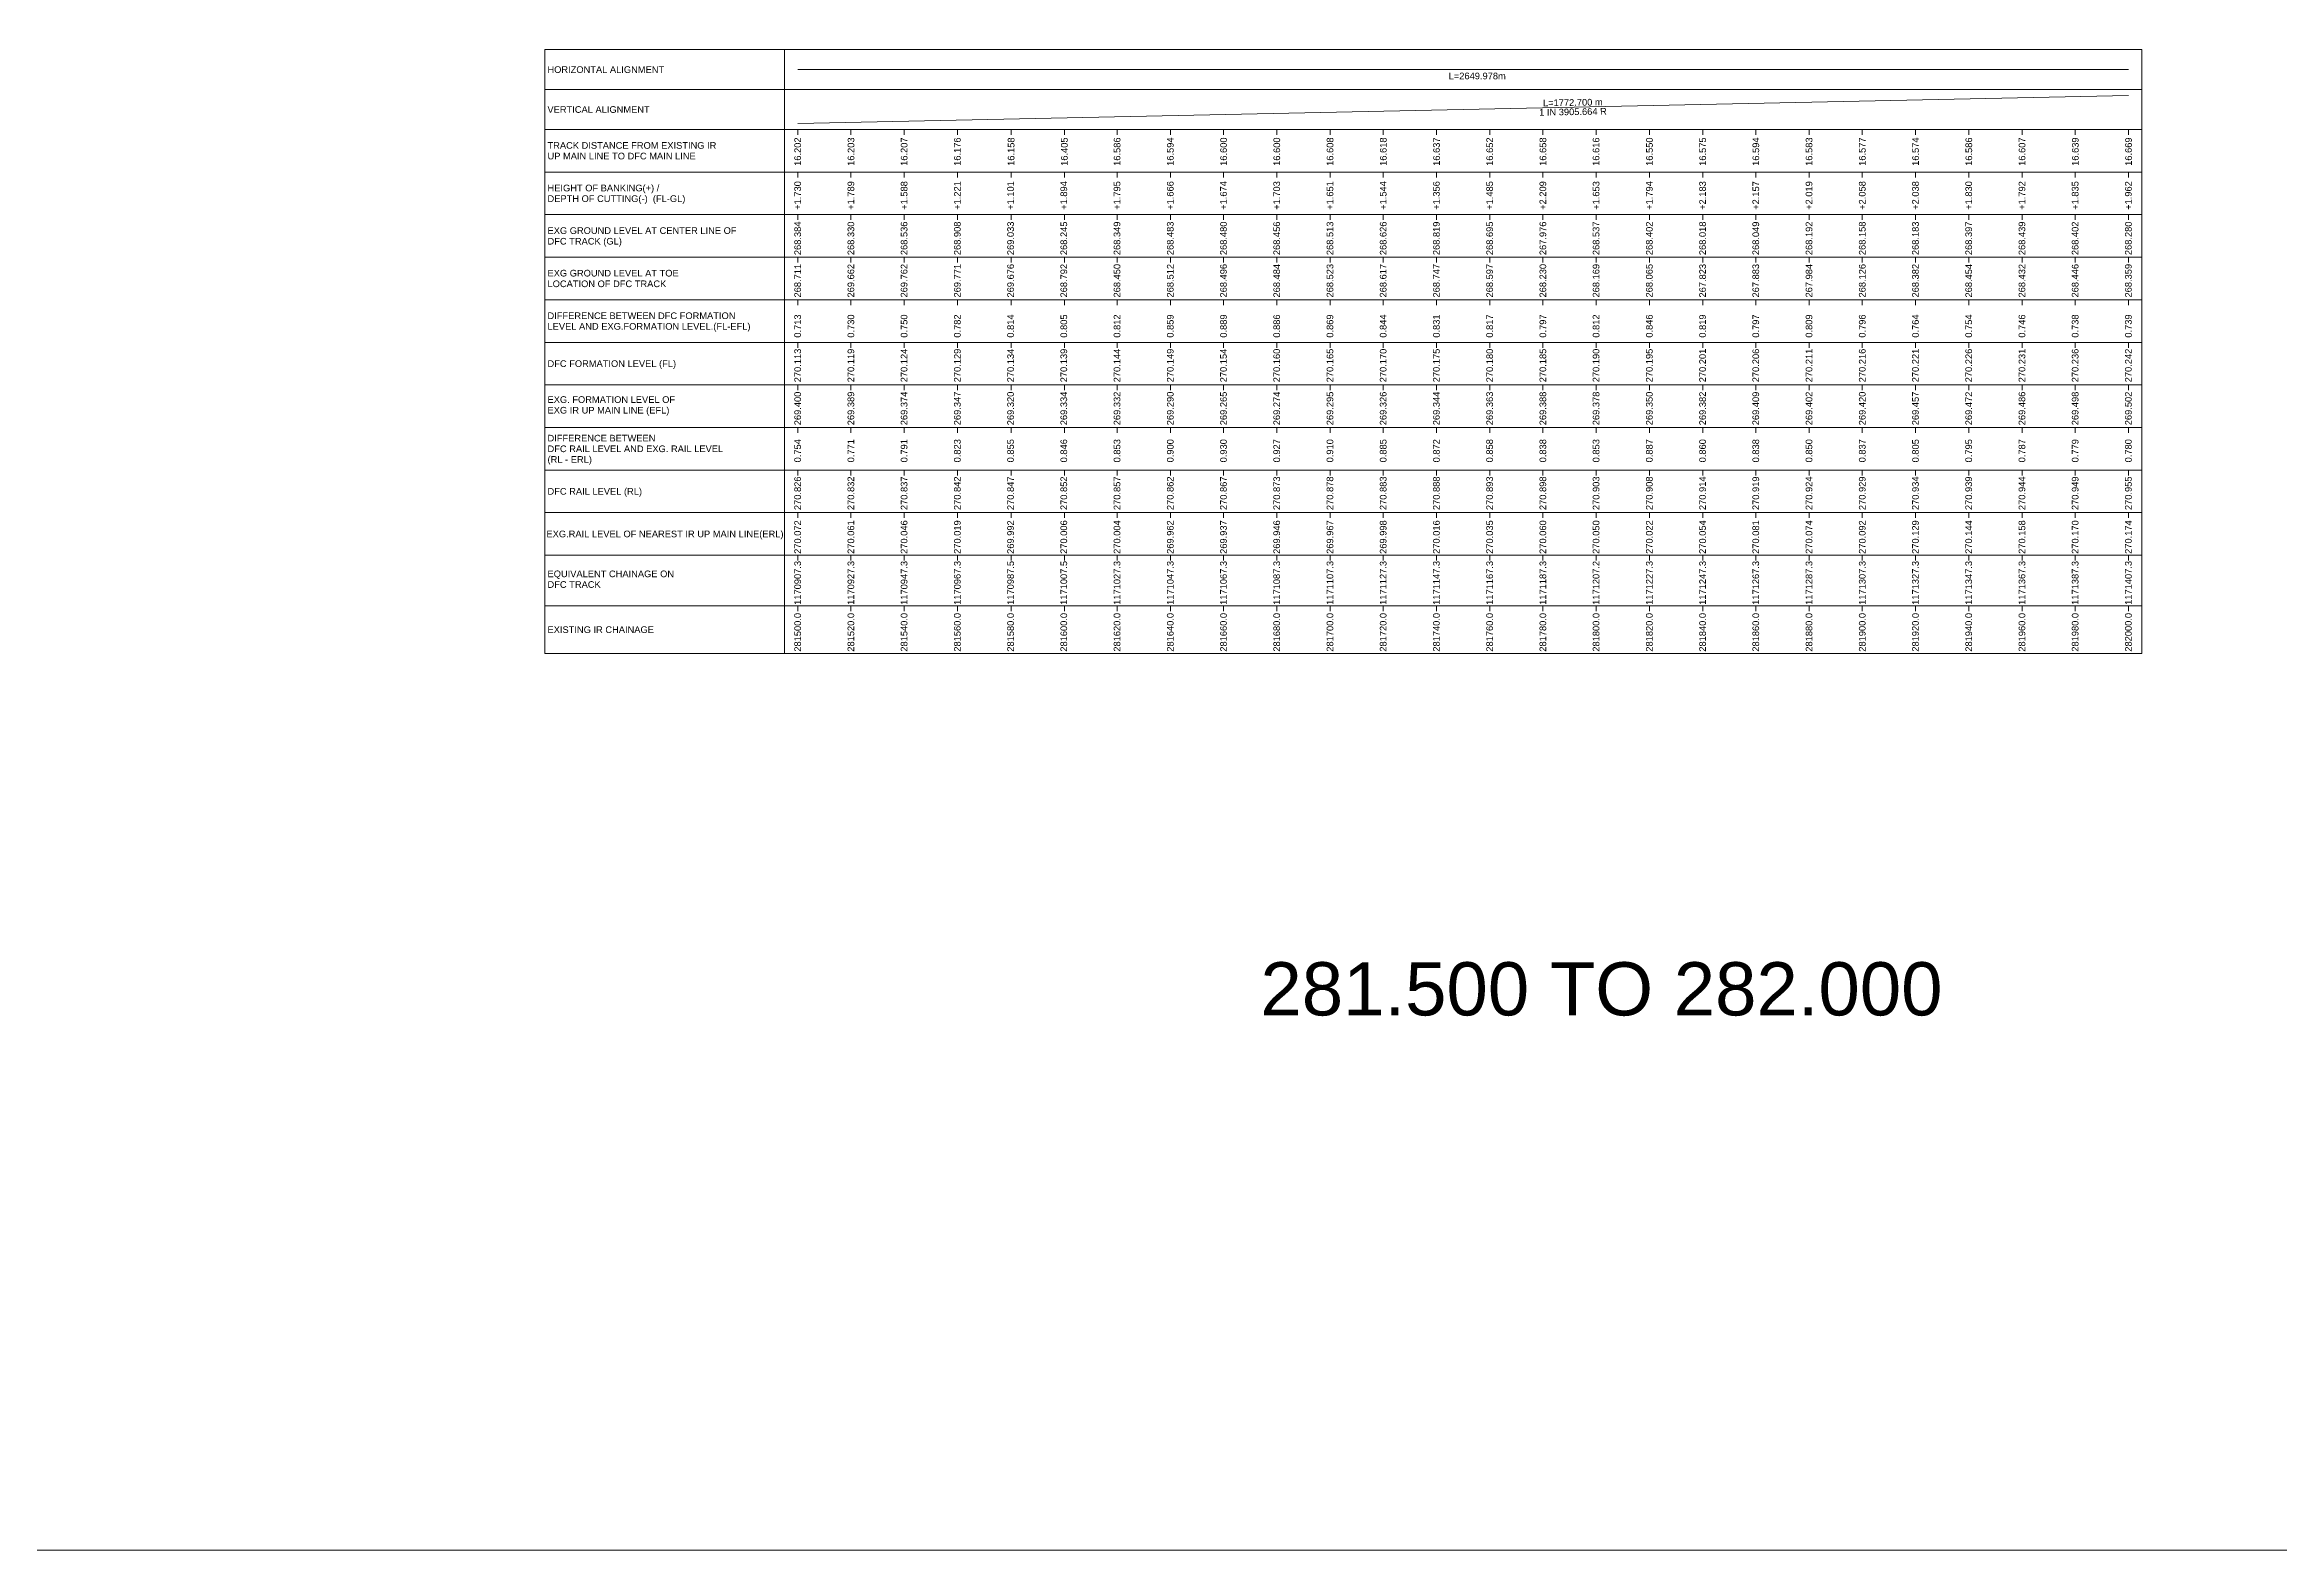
# Model space of a CAD drawing. Header units: feet. Extents: x -298 to 9968, y -12569 to -11656.
# Drawn here: x 6717 to 7557, y -12569 to -12003 of the extents above; entities that cross this region are included whole.
import ezdxf
from ezdxf.enums import TextEntityAlignment as Align

# ---------------------------------------------------------------- set-up
doc = ezdxf.new("R2010")
doc.units = ezdxf.units.FT
doc.header["$MEASUREMENT"] = 0
doc.layers.get('0').update_dxf_attribs({"lineweight": 0})
for name, color, linetype, lineweight in [('LS CUT FILL', 10, 'Continuous', 0), ('LS DIFF. EXG.RL & PRO. RL', 10, 'Continuous', 0), ('LS DIFF. PFL & EFL', 10, 'Continuous', 0), ('LS EXG GL', 7, 'Continuous', 0), ('LS EXG GL AT PRO TOE', 7, 'Continuous', 0), ('LS EXG IR CH', 7, 'Continuous', 0), ('LS EXG RL', 7, 'Continuous', 0), ('LS EXG. FL', 7, 'Continuous', 0), ('LS EXG. GL', 7, 'Continuous', 0), ('LS EXG. GL AT PRO. TOE', 7, 'Continuous', 0), ('LS EXG. IR CH', 7, 'Continuous', 0), ('LS EXG. RL', 7, 'Continuous', 0), ('LS FRAME', 7, 'Continuous', 0), ('LS PFL-EFL', 10, 'Continuous', 0), ('LS PRL-ERL', 10, 'Continuous', 0), ('LS PRO DFCC CHAINAGE', 10, 'Continuous', 0), ('LS PRO FL', 10, 'Continuous', 0), ('LS PRO RAIL LEVEL', 10, 'Continuous', 0), ('LS PRO. CUT & FILL', 10, 'Continuous', 0), ('LS PRO. DFCC CH', 10, 'Continuous', 0), ('LS PRO. FL', 10, 'Continuous', 0), ('LS PRO. RL', 10, 'Continuous', 0), ('LS TICKS', 7, 'Continuous', 0), ('LS TRACK CENTER', 10, 'Continuous', 0), ("LS TRACK CENTER's", 10, 'Continuous', 0)]:
    doc.layers.add(name, color=color, linetype=linetype, lineweight=lineweight)
for name, color, linetype in [('LS HORIZONTAL ALIGNMENT', 10, 'Continuous'), ('LS VERTICAL ALIGNMENT', 10, 'Continuous'), ('ref text', 3, 'Continuous')]:
    doc.layers.add(name, color=color, linetype=linetype)
doc.styles.get("Standard").update_dxf_attribs({"font": 'arial.ttf'})
doc.styles.add('Style-Arial', font='arial.ttf')

msp = doc.modelspace()

# ---------------------------------------------------------------- linework, layer by layer
msp.add_lwpolyline([(6905, -12005), (6995, -12005)])
at = {"layer": 'LS FRAME'}
for points in [[(6995, -12231.98), (6905, -12231.98), (6905, -12005)], [(6995, -12020), (6905, -12020)], [(6995, -12035), (6905, -12035)], [(6995, -12051), (6905, -12051)], [(6905, -12051), (6995, -12051)], [(6995, -12067), (6905, -12067)], [(6905, -12067), (6995, -12067)], [(6995, -12083), (6905, -12083)], [(6905, -12083), (6995, -12083)], [(6995, -12099), (6905, -12099)], [(6995, -12115), (6905, -12115)], [(6905, -12115), (6995, -12115)], [(6995, -12131), (6905, -12131)], [(6905, -12131), (6995, -12131)], [(6995, -12147), (6905, -12147)], [(6905, -12147), (6995, -12147)], [(6995, -12163), (6905, -12163)], [(6905, -12163), (6995, -12163)], [(6995, -12179), (6905, -12179)], [(6995, -12195), (6905, -12195)], [(6995, -12213.97), (6905, -12213.97)]]:
    msp.add_lwpolyline(points, dxfattribs=at)
at = {"layer": 'LS FRAME', "color": 7, "linetype": 'Continuous', "lineweight": 0, "flags": 128}
for points in [[(6995, -12020), (7505.03, -12020), (7505.03, -12005), (6995, -12005), (6995, -12020)], [(6995, -12035), (7505.03, -12035), (7505.03, -12020), (6995, -12020), (6995, -12035)], [(6995, -12051), (7505.03, -12051), (7505.03, -12035), (6995, -12035), (6995, -12051)], [(6995, -12067), (7505.03, -12067), (7505.03, -12051), (6995, -12051), (6995, -12067)], [(6995, -12083), (7505.03, -12083), (7505.03, -12067), (6995, -12067), (6995, -12083)], [(6995, -12099), (7505.03, -12099), (7505.03, -12083), (6995, -12083), (6995, -12099)], [(6995, -12115), (7505.03, -12115), (7505.03, -12099), (6995, -12099), (6995, -12115)], [(6995, -12131), (7505.03, -12131), (7505.03, -12115), (6995, -12115), (6995, -12131)], [(6995, -12147), (7505.03, -12147), (7505.03, -12131), (6995, -12131), (6995, -12147)], [(6995, -12163), (7505.03, -12163), (7505.03, -12147), (6995, -12147), (6995, -12163)], [(6995, -12179), (7505.03, -12179), (7505.03, -12163), (6995, -12163), (6995, -12179)], [(6995, -12195), (7505.03, -12195), (7505.03, -12179), (6995, -12179), (6995, -12195)], [(6995, -12213.98), (7505.03, -12213.98), (7505.03, -12195), (6995, -12195), (6995, -12213)], [(6995, -12231.98), (7505.03, -12231.98), (7505.03, -12213.98), (6995, -12213.98), (6995, -12231.98)]]:
    msp.add_lwpolyline(points, close=True, dxfattribs=at)
at = {"layer": 'LS FRAME', "color": 7, "linetype": 'Continuous', "lineweight": 0}
msp.add_3dface([(6995, -12099), (6915, -12099), (6915, -12099)], dxfattribs=at)
at = {"layer": 'LS HORIZONTAL ALIGNMENT', "color": 1, "lineweight": 0, "flags": 128}
msp.add_lwpolyline([(7000, -12012.5), (7500.03, -12012.5)], dxfattribs=at)
at = {"layer": 'LS TICKS', "color": 7, "linetype": 'Continuous', "lineweight": 0, "flags": 128}
for points in [[(7000, -12037), (7000, -12035)], [(7020.02, -12037), (7020.02, -12035)], [(7039.99, -12037), (7039.99, -12035)], [(7059.99, -12037), (7059.99, -12035)], [(7080.19, -12037), (7080.19, -12035)], [(7100.19, -12037), (7100.19, -12035)], [(7120.01, -12037), (7120.01, -12035)], [(7140.01, -12037), (7140.01, -12035)], [(7160.01, -12037), (7160.01, -12035)], [(7180.01, -12037), (7180.01, -12035)], [(7200.02, -12037), (7200.02, -12035)], [(7220.02, -12037), (7220.02, -12035)], [(7240.02, -12037), (7240.02, -12035)], [(7260.01, -12037), (7260.01, -12035)], [(7280.01, -12037), (7280.01, -12035)], [(7299.96, -12037), (7299.96, -12035)], [(7320.03, -12037), (7320.03, -12035)], [(7340.03, -12037), (7340.03, -12035)], [(7360, -12037), (7360, -12035)], [(7380, -12037), (7380, -12035)], [(7400.01, -12037), (7400.01, -12035)], [(7420.01, -12037), (7420.01, -12035)], [(7440.02, -12037), (7440.02, -12035)], [(7460.03, -12037), (7460.03, -12035)], [(7480.03, -12037), (7480.03, -12035)], [(7500.03, -12037), (7500.03, -12035)], [(7000, -12053), (7000, -12051)], [(7020.02, -12053), (7020.02, -12051)], [(7039.99, -12053), (7039.99, -12051)], [(7059.99, -12053), (7059.99, -12051)], [(7080.19, -12053), (7080.19, -12051)], [(7100.19, -12053), (7100.19, -12051)], [(7120.01, -12053), (7120.01, -12051)], [(7140.01, -12053), (7140.01, -12051)], [(7160.01, -12053), (7160.01, -12051)], [(7180.01, -12053), (7180.01, -12051)], [(7200.02, -12053), (7200.02, -12051)], [(7220.02, -12053), (7220.02, -12051)], [(7240.02, -12053), (7240.02, -12051)], [(7260.01, -12053), (7260.01, -12051)], [(7280.01, -12053), (7280.01, -12051)], [(7299.96, -12053), (7299.96, -12051)], [(7320.03, -12053), (7320.03, -12051)], [(7340.03, -12053), (7340.03, -12051)], [(7360, -12053), (7360, -12051)], [(7380, -12053), (7380, -12051)], [(7400.01, -12053), (7400.01, -12051)], [(7420.01, -12053), (7420.01, -12051)], [(7440.02, -12053), (7440.02, -12051)], [(7460.03, -12053), (7460.03, -12051)], [(7480.03, -12053), (7480.03, -12051)], [(7500.03, -12053), (7500.03, -12051)], [(7000, -12069), (7000, -12067)], [(7020.02, -12069), (7020.02, -12067)], [(7039.99, -12069), (7039.99, -12067)], [(7059.99, -12069), (7059.99, -12067)], [(7080.19, -12069), (7080.19, -12067)], [(7100.19, -12069), (7100.19, -12067)], [(7120.01, -12069), (7120.01, -12067)], [(7140.01, -12069), (7140.01, -12067)], [(7160.01, -12069), (7160.01, -12067)], [(7180.01, -12069), (7180.01, -12067)], [(7200.02, -12069), (7200.02, -12067)], [(7220.02, -12069), (7220.02, -12067)], [(7240.02, -12069), (7240.02, -12067)], [(7260.01, -12069), (7260.01, -12067)], [(7280.01, -12069), (7280.01, -12067)], [(7299.96, -12069), (7299.96, -12067)], [(7320.03, -12069), (7320.03, -12067)], [(7340.03, -12069), (7340.03, -12067)], [(7360, -12069), (7360, -12067)], [(7380, -12069), (7380, -12067)], [(7400.01, -12069), (7400.01, -12067)], [(7420.01, -12069), (7420.01, -12067)], [(7440.02, -12069), (7440.02, -12067)], [(7460.03, -12069), (7460.03, -12067)], [(7480.03, -12069), (7480.03, -12067)], [(7500.03, -12069), (7500.03, -12067)], [(7000, -12085), (7000, -12083)], [(7020.02, -12085), (7020.02, -12083)], [(7039.99, -12085), (7039.99, -12083)], [(7059.99, -12085), (7059.99, -12083)], [(7080.19, -12085), (7080.19, -12083)], [(7100.19, -12085), (7100.19, -12083)], [(7120.01, -12085), (7120.01, -12083)], [(7140.01, -12085), (7140.01, -12083)], [(7160.01, -12085), (7160.01, -12083)], [(7180.01, -12085), (7180.01, -12083)], [(7200.02, -12085), (7200.02, -12083)], [(7220.02, -12085), (7220.02, -12083)], [(7240.02, -12085), (7240.02, -12083)], [(7260.01, -12085), (7260.01, -12083)], [(7280.01, -12085), (7280.01, -12083)], [(7299.96, -12085), (7299.96, -12083)], [(7320.03, -12085), (7320.03, -12083)], [(7340.03, -12085), (7340.03, -12083)], [(7360, -12085), (7360, -12083)], [(7380, -12085), (7380, -12083)], [(7400.01, -12085), (7400.01, -12083)], [(7420.01, -12085), (7420.01, -12083)], [(7440.02, -12085), (7440.02, -12083)], [(7460.03, -12085), (7460.03, -12083)], [(7480.03, -12085), (7480.03, -12083)], [(7500.03, -12085), (7500.03, -12083)], [(7000, -12101), (7000, -12099)], [(7020.02, -12101), (7020.02, -12099)], [(7039.99, -12101), (7039.99, -12099)], [(7059.99, -12101), (7059.99, -12099)], [(7080.19, -12101), (7080.19, -12099)], [(7100.19, -12101), (7100.19, -12099)], [(7120.01, -12101), (7120.01, -12099)], [(7140.01, -12101), (7140.01, -12099)], [(7160.01, -12101), (7160.01, -12099)], [(7180.01, -12101), (7180.01, -12099)], [(7200.02, -12101), (7200.02, -12099)], [(7220.02, -12101), (7220.02, -12099)], [(7240.02, -12101), (7240.02, -12099)], [(7260.01, -12101), (7260.01, -12099)], [(7280.01, -12101), (7280.01, -12099)], [(7299.96, -12101), (7299.96, -12099)], [(7320.03, -12101), (7320.03, -12099)], [(7340.03, -12101), (7340.03, -12099)], [(7360, -12101), (7360, -12099)], [(7380, -12101), (7380, -12099)], [(7400.01, -12101), (7400.01, -12099)], [(7420.01, -12101), (7420.01, -12099)], [(7440.02, -12101), (7440.02, -12099)], [(7460.03, -12101), (7460.03, -12099)], [(7480.03, -12101), (7480.03, -12099)], [(7500.03, -12101), (7500.03, -12099)], [(7000, -12117), (7000, -12115)], [(7020.02, -12117), (7020.02, -12115)], [(7039.99, -12117), (7039.99, -12115)], [(7059.99, -12117), (7059.99, -12115)], [(7080.19, -12117), (7080.19, -12115)], [(7100.19, -12117), (7100.19, -12115)], [(7120.01, -12117), (7120.01, -12115)], [(7140.01, -12117), (7140.01, -12115)], [(7160.01, -12117), (7160.01, -12115)], [(7180.01, -12117), (7180.01, -12115)], [(7200.02, -12117), (7200.02, -12115)], [(7220.02, -12117), (7220.02, -12115)], [(7240.02, -12117), (7240.02, -12115)], [(7260.01, -12117), (7260.01, -12115)], [(7280.01, -12117), (7280.01, -12115)], [(7299.96, -12117), (7299.96, -12115)], [(7320.03, -12117), (7320.03, -12115)], [(7340.03, -12117), (7340.03, -12115)], [(7360, -12117), (7360, -12115)], [(7380, -12117), (7380, -12115)], [(7400.01, -12117), (7400.01, -12115)], [(7420.01, -12117), (7420.01, -12115)], [(7440.02, -12117), (7440.02, -12115)], [(7460.03, -12117), (7460.03, -12115)], [(7480.03, -12117), (7480.03, -12115)], [(7500.03, -12117), (7500.03, -12115)], [(7000, -12133), (7000, -12131)], [(7020.02, -12133), (7020.02, -12131)], [(7039.99, -12133), (7039.99, -12131)], [(7059.99, -12133), (7059.99, -12131)], [(7080.19, -12133), (7080.19, -12131)], [(7100.19, -12133), (7100.19, -12131)], [(7120.01, -12133), (7120.01, -12131)], [(7140.01, -12133), (7140.01, -12131)], [(7160.01, -12133), (7160.01, -12131)], [(7180.01, -12133), (7180.01, -12131)], [(7200.02, -12133), (7200.02, -12131)], [(7220.02, -12133), (7220.02, -12131)], [(7240.02, -12133), (7240.02, -12131)], [(7260.01, -12133), (7260.01, -12131)], [(7280.01, -12133), (7280.01, -12131)], [(7299.96, -12133), (7299.96, -12131)], [(7320.03, -12133), (7320.03, -12131)], [(7340.03, -12133), (7340.03, -12131)], [(7360, -12133), (7360, -12131)], [(7380, -12133), (7380, -12131)], [(7400.01, -12133), (7400.01, -12131)], [(7420.01, -12133), (7420.01, -12131)], [(7440.02, -12133), (7440.02, -12131)], [(7460.03, -12133), (7460.03, -12131)], [(7480.03, -12133), (7480.03, -12131)], [(7500.03, -12133), (7500.03, -12131)], [(7000, -12149), (7000, -12147)], [(7020.02, -12149), (7020.02, -12147)], [(7039.99, -12149), (7039.99, -12147)], [(7059.99, -12149), (7059.99, -12147)], [(7080.19, -12149), (7080.19, -12147)], [(7100.19, -12149), (7100.19, -12147)], [(7120.01, -12149), (7120.01, -12147)], [(7140.01, -12149), (7140.01, -12147)], [(7160.01, -12149), (7160.01, -12147)], [(7180.01, -12149), (7180.01, -12147)], [(7200.02, -12149), (7200.02, -12147)], [(7220.02, -12149), (7220.02, -12147)], [(7240.02, -12149), (7240.02, -12147)], [(7260.01, -12149), (7260.01, -12147)], [(7280.01, -12149), (7280.01, -12147)], [(7299.96, -12149), (7299.96, -12147)], [(7320.03, -12149), (7320.03, -12147)], [(7340.03, -12149), (7340.03, -12147)], [(7360, -12149), (7360, -12147)], [(7380, -12149), (7380, -12147)], [(7400.01, -12149), (7400.01, -12147)], [(7420.01, -12149), (7420.01, -12147)], [(7440.02, -12149), (7440.02, -12147)], [(7460.03, -12149), (7460.03, -12147)], [(7480.03, -12149), (7480.03, -12147)], [(7500.03, -12149), (7500.03, -12147)], [(7000, -12165), (7000, -12163)], [(7020.02, -12165), (7020.02, -12163)], [(7039.99, -12165), (7039.99, -12163)], [(7059.99, -12165), (7059.99, -12163)], [(7080.19, -12165), (7080.19, -12163)], [(7100.19, -12165), (7100.19, -12163)], [(7120.01, -12165), (7120.01, -12163)], [(7140.01, -12165), (7140.01, -12163)], [(7160.01, -12165), (7160.01, -12163)], [(7180.01, -12165), (7180.01, -12163)], [(7200.02, -12165), (7200.02, -12163)], [(7220.02, -12165), (7220.02, -12163)], [(7240.02, -12165), (7240.02, -12163)], [(7260.01, -12165), (7260.01, -12163)], [(7280.01, -12165), (7280.01, -12163)], [(7299.96, -12165), (7299.96, -12163)], [(7320.03, -12165), (7320.03, -12163)], [(7340.03, -12165), (7340.03, -12163)], [(7360, -12165), (7360, -12163)], [(7380, -12165), (7380, -12163)], [(7400.01, -12165), (7400.01, -12163)], [(7420.01, -12165), (7420.01, -12163)], [(7440.02, -12165), (7440.02, -12163)], [(7460.03, -12165), (7460.03, -12163)], [(7480.03, -12165), (7480.03, -12163)], [(7500.03, -12165), (7500.03, -12163)], [(7000, -12181), (7000, -12179)], [(7020.02, -12181), (7020.02, -12179)], [(7039.99, -12181), (7039.99, -12179)], [(7059.99, -12181), (7059.99, -12179)], [(7080.19, -12181), (7080.19, -12179)], [(7100.19, -12181), (7100.19, -12179)], [(7120.01, -12181), (7120.01, -12179)], [(7140.01, -12181), (7140.01, -12179)], [(7160.01, -12181), (7160.01, -12179)], [(7180.01, -12181), (7180.01, -12179)], [(7200.02, -12181), (7200.02, -12179)], [(7220.02, -12181), (7220.02, -12179)], [(7240.02, -12181), (7240.02, -12179)], [(7260.01, -12181), (7260.01, -12179)], [(7280.01, -12181), (7280.01, -12179)], [(7299.96, -12181), (7299.96, -12179)], [(7320.03, -12181), (7320.03, -12179)], [(7340.03, -12181), (7340.03, -12179)], [(7360, -12181), (7360, -12179)], [(7380, -12181), (7380, -12179)], [(7400.01, -12181), (7400.01, -12179)], [(7420.01, -12181), (7420.01, -12179)], [(7440.02, -12181), (7440.02, -12179)], [(7460.03, -12181), (7460.03, -12179)], [(7480.03, -12181), (7480.03, -12179)], [(7500.03, -12181), (7500.03, -12179)], [(7000, -12197), (7000, -12195)], [(7020.02, -12197), (7020.02, -12195)], [(7039.99, -12197), (7039.99, -12195)], [(7059.99, -12197), (7059.99, -12195)], [(7080.19, -12197), (7080.19, -12195)], [(7100.19, -12197), (7100.19, -12195)], [(7120.01, -12197), (7120.01, -12195)], [(7140.01, -12197), (7140.01, -12195)], [(7160.01, -12197), (7160.01, -12195)], [(7180.01, -12197), (7180.01, -12195)], [(7200.02, -12197), (7200.02, -12195)], [(7220.02, -12197), (7220.02, -12195)], [(7240.02, -12197), (7240.02, -12195)], [(7260.01, -12197), (7260.01, -12195)], [(7280.01, -12197), (7280.01, -12195)], [(7299.96, -12197), (7299.96, -12195)], [(7320.03, -12197), (7320.03, -12195)], [(7340.03, -12197), (7340.03, -12195)], [(7360, -12197), (7360, -12195)], [(7380, -12197), (7380, -12195)], [(7400.01, -12197), (7400.01, -12195)], [(7420.01, -12197), (7420.01, -12195)], [(7440.02, -12197), (7440.02, -12195)], [(7460.03, -12197), (7460.03, -12195)], [(7480.03, -12197), (7480.03, -12195)], [(7500.03, -12197), (7500.03, -12195)], [(7000, -12215.98), (7000, -12213.98)], [(7020.02, -12215.98), (7020.02, -12213.98)], [(7039.99, -12215.98), (7039.99, -12213.98)], [(7059.99, -12215.98), (7059.99, -12213.98)], [(7080.19, -12215.98), (7080.19, -12213.98)], [(7100.19, -12215.98), (7100.19, -12213.98)], [(7120.01, -12215.98), (7120.01, -12213.98)], [(7140.01, -12215.98), (7140.01, -12213.98)], [(7160.01, -12215.98), (7160.01, -12213.98)], [(7180.01, -12215.98), (7180.01, -12213.98)], [(7200.02, -12215.98), (7200.02, -12213.98)], [(7220.02, -12215.98), (7220.02, -12213.98)], [(7240.02, -12215.98), (7240.02, -12213.98)], [(7260.01, -12215.98), (7260.01, -12213.98)], [(7280.01, -12215.98), (7280.01, -12213.98)], [(7299.96, -12215.98), (7299.96, -12213.98)], [(7320.03, -12215.98), (7320.03, -12213.98)], [(7340.03, -12215.98), (7340.03, -12213.98)], [(7360, -12215.98), (7360, -12213.98)], [(7380, -12215.98), (7380, -12213.98)], [(7400.01, -12215.98), (7400.01, -12213.98)], [(7420.01, -12215.98), (7420.01, -12213.98)], [(7440.02, -12215.98), (7440.02, -12213.98)], [(7460.03, -12215.98), (7460.03, -12213.98)], [(7480.03, -12215.98), (7480.03, -12213.98)], [(7500.03, -12215.98), (7500.03, -12213.98)]]:
    msp.add_lwpolyline(points, dxfattribs=at)
at = {"layer": 'LS VERTICAL ALIGNMENT', "color": 1, "linetype": 'Continuous', "lineweight": 0, "flags": 128}
msp.add_lwpolyline([(7000, -12032.75), (7500.03, -12022.25)], dxfattribs=at)

# ---------------------------------------------------------------- texts
at = {"layer": 'LS CUT FILL'}
for s, p in [('+1.730', (7001.23, -12065.21)), ('+1.789', (7021.23, -12065.21)), ('+1.588', (7041.23, -12065.21)), ('+1.221', (7061.23, -12065.21)), ('+1.101', (7081.23, -12065.21)), ('+1.894', (7101.23, -12065.21)), ('+1.795', (7121.23, -12065.21)), ('+1.666', (7141.23, -12065.21)), ('+1.674', (7161.23, -12065.21)), ('+1.703', (7181.23, -12065.21)), ('+1.651', (7201.23, -12065.21)), ('+1.544', (7221.23, -12065.21)), ('+1.356', (7241.23, -12065.21)), ('+1.485', (7261.23, -12065.21)), ('+2.209', (7281.23, -12065.21)), ('+1.653', (7301.23, -12065.21)), ('+1.794', (7321.23, -12065.21)), ('+2.183', (7341.23, -12065.21)), ('+2.157', (7361.23, -12065.21)), ('+2.019', (7381.23, -12065.21)), ('+2.058', (7401.23, -12065.21)), ('+2.038', (7421.23, -12065.21)), ('+1.830', (7441.23, -12065.21)), ('+1.792', (7461.23, -12065.21)), ('+1.835', (7481.23, -12065.21)), ('+1.962', (7501.23, -12065.21))]:
    msp.add_text(s, height=2.5, rotation=90, dxfattribs=at).set_placement(p)
at = {"layer": 'LS DIFF. EXG.RL & PRO. RL', "color": 10, "style": 'Style-Arial'}
for s, p in [('(RL - ERL)', (6906, -12159)), ('DIFFERENCE BETWEEN ', (6906, -12151)), ('DFC RAIL LEVEL AND EXG. RAIL LEVEL ', (6906, -12155))]:
    msp.add_text(s, height=2.5, rotation=0.00003, dxfattribs=at).set_placement(p, align=Align.MIDDLE_LEFT)
at = {"layer": 'LS DIFF. PFL & EFL', "color": 10, "style": 'Style-Arial'}
for s, p in [('DIFFERENCE BETWEEN DFC FORMATION ', (6906, -12105)), ('LEVEL AND EXG.FORMATION LEVEL.(FL-EFL)', (6906, -12109))]:
    msp.add_text(s, height=2.5, rotation=0.00003, dxfattribs=at).set_placement(p, align=Align.MIDDLE_LEFT)
at = {"layer": 'LS EXG GL', "style": 'Style-Arial'}
for s, p in [('268.384', (7001.23, -12082.23)), ('268.330', (7021.23, -12082.23)), ('268.536', (7041.23, -12082.23)), ('268.908', (7061.23, -12082.23)), ('269.033', (7081.23, -12082.23)), ('268.245', (7101.23, -12082.23)), ('268.349', (7121.23, -12082.23)), ('268.483', (7141.23, -12082.23)), ('268.480', (7161.23, -12082.23)), ('268.456', (7181.23, -12082.23)), ('268.513', (7201.23, -12082.23)), ('268.626', (7221.23, -12082.23)), ('268.819', (7241.23, -12082.23)), ('268.695', (7261.23, -12082.23)), ('267.976', (7281.23, -12082.23)), ('268.537', (7301.23, -12082.23)), ('268.402', (7321.23, -12082.23)), ('268.018', (7341.23, -12082.23)), ('268.049', (7361.23, -12082.23)), ('268.192', (7381.23, -12082.23)), ('268.158', (7401.23, -12082.23)), ('268.183', (7421.23, -12082.23)), ('268.397', (7441.23, -12082.23)), ('268.439', (7461.23, -12082.23)), ('268.402', (7481.23, -12082.23)), ('268.280', (7501.23, -12082.23))]:
    msp.add_text(s, height=2.5, rotation=90, dxfattribs=at).set_placement(p)
at = {"layer": 'LS EXG GL AT PRO TOE', "color": 7, "style": 'Style-Arial'}
for s, p in [('EXG GROUND LEVEL AT TOE', (6906, -12089)), ('LOCATION OF DFC TRACK', (6906, -12093))]:
    msp.add_text(s, height=2.5, rotation=0.00003, dxfattribs=at).set_placement(p, align=Align.MIDDLE_LEFT)
at = {"layer": 'LS EXG IR CH', "lineweight": 0, "style": 'Style-Arial'}
for s, p in [('281500.0', (6999.98, -12216.68)), ('281520.0', (7019.98, -12216.68)), ('281540.0', (7039.98, -12216.68)), ('281560.0', (7059.98, -12216.68)), ('281580.0', (7079.98, -12216.68)), ('281600.0', (7099.98, -12216.68)), ('281620.0', (7119.98, -12216.68)), ('281640.0', (7139.98, -12216.68)), ('281660.0', (7159.98, -12216.68)), ('281680.0', (7179.98, -12216.68)), ('281700.0', (7199.98, -12216.68)), ('281720.0', (7219.98, -12216.68)), ('281740.0', (7239.98, -12216.68)), ('281760.0', (7259.98, -12216.68)), ('281780.0', (7279.98, -12216.68)), ('281800.0', (7299.98, -12216.68)), ('281820.0', (7319.98, -12216.68)), ('281840.0', (7339.98, -12216.68)), ('281860.0', (7359.98, -12216.68)), ('281880.0', (7379.98, -12216.68)), ('281900.0', (7399.98, -12216.68)), ('281920.0', (7419.98, -12216.68)), ('281940.0', (7439.98, -12216.68)), ('281960.0', (7459.98, -12216.68)), ('281980.0', (7479.98, -12216.68)), ('282000.0', (7499.98, -12216.68))]:
    msp.add_text(s, height=2.5, rotation=90, dxfattribs=at).set_placement(p, align=Align.MIDDLE_RIGHT)
at = {"layer": 'LS EXG RL', "style": 'Style-Arial'}
for s, p in [('270.072', (7001.23, -12194.49)), ('270.061', (7021.23, -12194.49)), ('270.046', (7041.23, -12194.49)), ('270.019', (7061.23, -12194.49)), ('269.992', (7081.23, -12194.49)), ('270.006', (7101.23, -12194.49)), ('270.004', (7121.23, -12194.49)), ('269.962', (7141.23, -12194.49)), ('269.937', (7161.23, -12194.49)), ('269.946', (7181.23, -12194.49)), ('269.967', (7201.23, -12194.49)), ('269.998', (7221.23, -12194.49)), ('270.016', (7241.23, -12194.49)), ('270.035', (7261.23, -12194.49)), ('270.060', (7281.23, -12194.49)), ('270.050', (7301.23, -12194.49)), ('270.022', (7321.23, -12194.49)), ('270.054', (7341.23, -12194.49)), ('270.081', (7361.23, -12194.49)), ('270.074', (7381.23, -12194.49)), ('270.092', (7401.23, -12194.49)), ('270.129', (7421.23, -12194.49)), ('270.144', (7441.23, -12194.49)), ('270.158', (7461.23, -12194.49)), ('270.170', (7481.23, -12194.49)), ('270.174', (7501.23, -12194.49))]:
    msp.add_text(s, height=2.5, rotation=90, dxfattribs=at).set_placement(p)
at = {"layer": 'LS EXG. FL', "style": 'Style-Arial'}
for s, p in [('EXG. FORMATION LEVEL OF', (6906, -12136.5)), ('EXG IR UP MAIN LINE (EFL)', (6906, -12140.5))]:
    msp.add_text(s, height=2.5, rotation=0.00003, dxfattribs=at).set_placement(p, align=Align.MIDDLE_LEFT)
for s, p in [('269.400', (7001.23, -12146.15)), ('269.389', (7021.23, -12146.15)), ('269.374', (7041.23, -12146.15)), ('269.347', (7061.23, -12146.15)), ('269.320', (7081.23, -12146.15)), ('269.334', (7101.23, -12146.15)), ('269.332', (7121.23, -12146.15)), ('269.290', (7141.23, -12146.15)), ('269.265', (7161.23, -12146.15)), ('269.274', (7181.23, -12146.15)), ('269.295', (7201.23, -12146.15)), ('269.326', (7221.23, -12146.15)), ('269.344', (7241.23, -12146.15)), ('269.363', (7261.23, -12146.15)), ('269.388', (7281.23, -12146.15)), ('269.378', (7301.23, -12146.15)), ('269.350', (7321.23, -12146.15)), ('269.382', (7341.23, -12146.15)), ('269.409', (7361.23, -12146.15)), ('269.402', (7381.23, -12146.15)), ('269.420', (7401.23, -12146.15)), ('269.457', (7421.23, -12146.15)), ('269.472', (7441.23, -12146.15)), ('269.486', (7461.23, -12146.15)), ('269.498', (7481.23, -12146.15)), ('269.502', (7501.23, -12146.15))]:
    msp.add_text(s, height=2.5, rotation=90, dxfattribs=at).set_placement(p)
at = {"layer": 'LS EXG. GL', "color": 7, "style": 'Style-Arial'}
for s, p in [('EXG GROUND LEVEL AT CENTER LINE OF ', (6906, -12073)), ('DFC TRACK (GL)', (6906, -12077))]:
    msp.add_text(s, height=2.5, rotation=0.00003, dxfattribs=at).set_placement(p, align=Align.MIDDLE_LEFT)
at = {"layer": 'LS EXG. GL AT PRO. TOE', "style": 'Style-Arial'}
for s, p in [('268.711', (7001.23, -12098.15)), ('269.662', (7021.23, -12098.15)), ('269.762', (7041.23, -12098.15)), ('269.771', (7061.23, -12098.15)), ('269.676', (7081.23, -12098.15)), ('268.792', (7101.23, -12098.15)), ('268.450', (7121.23, -12098.15)), ('268.512', (7141.23, -12098.15)), ('268.496', (7161.23, -12098.15)), ('268.484', (7181.23, -12098.15)), ('268.523', (7201.23, -12098.15)), ('268.617', (7221.23, -12098.15)), ('268.747', (7241.23, -12098.15)), ('268.597', (7261.23, -12098.15)), ('268.230', (7281.23, -12098.15)), ('268.169', (7301.23, -12098.15)), ('268.065', (7321.23, -12098.15)), ('267.823', (7341.23, -12098.15)), ('267.883', (7361.23, -12098.15)), ('267.984', (7381.23, -12098.15)), ('268.126', (7401.23, -12098.15)), ('268.382', (7421.23, -12098.15)), ('268.454', (7441.23, -12098.15)), ('268.432', (7461.23, -12098.15)), ('268.446', (7481.23, -12098.15)), ('268.359', (7501.23, -12098.15))]:
    msp.add_text(s, height=2.5, rotation=90, dxfattribs=at).set_placement(p)
at = {"layer": 'LS EXG. IR CH', "style": 'Style-Arial'}
msp.add_text('EXISTING IR CHAINAGE', height=2.5, rotation=0.00003, dxfattribs=at).set_placement((6906, -12222.97), align=Align.MIDDLE_LEFT)
at = {"layer": 'LS EXG. RL', "style": 'Style-Arial'}
msp.add_text('EXG.RAIL LEVEL OF NEAREST IR UP MAIN LINE(ERL)', height=2.5, rotation=0.00003, dxfattribs=at).set_placement((6905.61, -12187), align=Align.MIDDLE_LEFT)
at = {"layer": 'LS HORIZONTAL ALIGNMENT', "style": 'Style-Arial'}
msp.add_text('HORIZONTAL ALIGNMENT', height=2.5, rotation=0.00003, dxfattribs=at).set_placement((6905.97, -12012.5), align=Align.MIDDLE_LEFT)
at = {"layer": 'LS HORIZONTAL ALIGNMENT', "color": 1, "lineweight": 0, "insert": (7255.32, -12014.91), "char_height": 2.5, "attachment_point": 5, "line_spacing_factor": 0.6, "style": 'Style-Arial'}
msp.add_mtext('L=2649.978m', dxfattribs=at)
at = {"layer": 'LS PFL-EFL', "style": 'Style-Arial'}
for s, p in [('0.713', (7001.23, -12113.25)), ('0.730', (7021.23, -12113.25)), ('0.750', (7041.23, -12113.25)), ('0.782', (7061.23, -12113.25)), ('0.814', (7081.23, -12113.25)), ('0.805', (7101.23, -12113.25)), ('0.812', (7121.23, -12113.25)), ('0.859', (7141.23, -12113.25)), ('0.889', (7161.23, -12113.25)), ('0.886', (7181.23, -12113.25)), ('0.869', (7201.23, -12113.25)), ('0.844', (7221.23, -12113.25)), ('0.831', (7241.23, -12113.25)), ('0.817', (7261.23, -12113.25)), ('0.797', (7281.23, -12113.25)), ('0.812', (7301.23, -12113.25)), ('0.846', (7321.23, -12113.25)), ('0.819', (7341.23, -12113.25)), ('0.797', (7361.23, -12113.25)), ('0.809', (7381.23, -12113.25)), ('0.796', (7401.23, -12113.25)), ('0.764', (7421.23, -12113.25)), ('0.754', (7441.23, -12113.25)), ('0.746', (7461.23, -12113.25)), ('0.738', (7481.23, -12113.25)), ('0.739', (7501.23, -12113.25))]:
    msp.add_text(s, height=2.5, rotation=90, dxfattribs=at).set_placement(p)
at = {"layer": 'LS PRL-ERL', "style": 'Style-Arial'}
for s, p in [('0.754', (7001.23, -12160.11)), ('0.771', (7021.23, -12160.11)), ('0.791', (7041.23, -12160.11)), ('0.823', (7061.23, -12160.11)), ('0.855', (7081.23, -12160.11)), ('0.846', (7101.23, -12160.11)), ('0.853', (7121.23, -12160.11)), ('0.900', (7141.23, -12160.11)), ('0.930', (7161.23, -12160.11)), ('0.927', (7181.23, -12160.11)), ('0.910', (7201.23, -12160.11)), ('0.885', (7221.23, -12160.11)), ('0.872', (7241.23, -12160.11)), ('0.858', (7261.23, -12160.11)), ('0.838', (7281.23, -12160.11)), ('0.853', (7301.23, -12160.11)), ('0.887', (7321.23, -12160.11)), ('0.860', (7341.23, -12160.11)), ('0.838', (7361.23, -12160.11)), ('0.850', (7381.23, -12160.11)), ('0.837', (7401.23, -12160.11)), ('0.805', (7421.23, -12160.11)), ('0.795', (7441.23, -12160.11)), ('0.787', (7461.23, -12160.11)), ('0.779', (7481.23, -12160.11)), ('0.780', (7501.23, -12160.11))]:
    msp.add_text(s, height=2.5, rotation=90, dxfattribs=at).set_placement(p)
at = {"layer": 'LS PRO DFCC CHAINAGE', "style": 'Style-Arial'}
for s, p in [('1170907.3', (7001.23, -12213.65)), ('1170927.3', (7021.23, -12213.65)), ('1170947.3', (7041.23, -12213.65)), ('1170967.3', (7061.23, -12213.65)), ('1170987.5', (7081.23, -12213.65)), ('1171007.5', (7101.23, -12213.65)), ('1171027.3', (7121.23, -12213.65)), ('1171047.3', (7141.23, -12213.65)), ('1171067.3', (7161.23, -12213.65)), ('1171087.3', (7181.23, -12213.65)), ('1171107.3', (7201.23, -12213.65)), ('1171127.3', (7221.23, -12213.65)), ('1171147.3', (7241.23, -12213.65)), ('1171167.3', (7261.23, -12213.65)), ('1171187.3', (7281.23, -12213.65)), ('1171207.2', (7301.23, -12213.65)), ('1171227.3', (7321.23, -12213.65)), ('1171247.3', (7341.23, -12213.65)), ('1171267.3', (7361.23, -12213.65)), ('1171287.3', (7381.23, -12213.65)), ('1171307.3', (7401.23, -12213.65)), ('1171327.3', (7421.23, -12213.65)), ('1171347.3', (7441.23, -12213.65)), ('1171367.3', (7461.23, -12213.65)), ('1171387.3', (7481.23, -12213.65)), ('1171407.3', (7501.23, -12213.65))]:
    msp.add_text(s, height=2.5, rotation=90, dxfattribs=at).set_placement(p)
at = {"layer": 'LS PRO FL'}
for s, p in [('270.113', (7001.23, -12130.01)), ('270.119', (7021.23, -12130.01)), ('270.124', (7041.23, -12130.01)), ('270.129', (7061.23, -12130.01)), ('270.134', (7081.23, -12130.01)), ('270.139', (7101.23, -12130.01)), ('270.144', (7121.23, -12130.01)), ('270.149', (7141.23, -12130.01)), ('270.154', (7161.23, -12130.01)), ('270.160', (7181.23, -12130.01)), ('270.165', (7201.23, -12130.01)), ('270.170', (7221.23, -12130.01)), ('270.175', (7241.23, -12130.01)), ('270.180', (7261.23, -12130.01)), ('270.185', (7281.23, -12130.01)), ('270.190', (7301.23, -12130.01)), ('270.195', (7321.23, -12130.01)), ('270.201', (7341.23, -12130.01)), ('270.206', (7361.23, -12130.01)), ('270.211', (7381.23, -12130.01)), ('270.216', (7401.23, -12130.01)), ('270.221', (7421.23, -12130.01)), ('270.226', (7441.23, -12130.01)), ('270.231', (7461.23, -12130.01)), ('270.236', (7481.23, -12130.01)), ('270.242', (7501.23, -12130.01))]:
    msp.add_text(s, height=2.5, rotation=90, dxfattribs=at).set_placement(p)
at = {"layer": 'LS PRO RAIL LEVEL', "style": 'Style-Arial'}
for s, p in [('270.826', (7001.23, -12178.03)), ('270.832', (7021.23, -12178.03)), ('270.837', (7041.23, -12178.03)), ('270.842', (7061.23, -12178.03)), ('270.847', (7081.23, -12178.03)), ('270.852', (7101.23, -12178.03)), ('270.857', (7121.23, -12178.03)), ('270.862', (7141.23, -12178.03)), ('270.867', (7161.23, -12178.03)), ('270.873', (7181.23, -12178.03)), ('270.878', (7201.23, -12178.03)), ('270.883', (7221.23, -12178.03)), ('270.888', (7241.23, -12178.03)), ('270.893', (7261.23, -12178.03)), ('270.898', (7281.23, -12178.03)), ('270.903', (7301.23, -12178.03)), ('270.908', (7321.23, -12178.03)), ('270.914', (7341.23, -12178.03)), ('270.919', (7361.23, -12178.03)), ('270.924', (7381.23, -12178.03)), ('270.929', (7401.23, -12178.03)), ('270.934', (7421.23, -12178.03)), ('270.939', (7441.23, -12178.03)), ('270.944', (7461.23, -12178.03)), ('270.949', (7481.23, -12178.03)), ('270.955', (7501.23, -12178.03))]:
    msp.add_text(s, height=2.5, rotation=90, dxfattribs=at).set_placement(p)
at = {"layer": 'LS PRO. CUT & FILL', "color": 10, "style": 'Style-Arial'}
for s, p in [('HEIGHT OF BANKING(+) /', (6906, -12057)), ('DEPTH OF CUTTING(-)  (FL-GL)', (6906, -12061))]:
    msp.add_text(s, height=2.5, rotation=0.00003, dxfattribs=at).set_placement(p, align=Align.MIDDLE_LEFT)
at = {"layer": 'LS PRO. DFCC CH', "color": 10, "style": 'Style-Arial'}
for s, p in [('EQUIVALENT CHAINAGE ON ', (6906, -12202)), ('DFC TRACK', (6906, -12206))]:
    msp.add_text(s, height=2.5, rotation=0.00003, dxfattribs=at).set_placement(p, align=Align.MIDDLE_LEFT)
at = {"layer": 'LS PRO. FL', "color": 10, "style": 'Style-Arial'}
msp.add_text('DFC FORMATION LEVEL (FL) ', height=2.5, rotation=0.00003, dxfattribs=at).set_placement((6906, -12123), align=Align.MIDDLE_LEFT)
at = {"layer": 'LS PRO. RL', "color": 10, "style": 'Style-Arial'}
msp.add_text('DFC RAIL LEVEL (RL)', height=2.5, rotation=0.00003, dxfattribs=at).set_placement((6906, -12171), align=Align.MIDDLE_LEFT)
at = {"layer": 'LS TRACK CENTER'}
for s, p in [('16.202', (7000, -12038)), ('16.203', (7020.02, -12038)), ('16.207', (7039.99, -12038)), ('16.176', (7059.99, -12038)), ('16.158', (7080.19, -12038)), ('16.405', (7100.19, -12038)), ('16.586', (7120.01, -12038)), ('16.594', (7140.01, -12038)), ('16.600', (7160.01, -12038)), ('16.600', (7180.01, -12038)), ('16.608', (7200.02, -12038)), ('16.618', (7220.02, -12038)), ('16.637', (7240.02, -12038)), ('16.652', (7260.01, -12038)), ('16.658', (7280.01, -12038)), ('16.616', (7299.96, -12038)), ('16.550', (7320.03, -12038)), ('16.575', (7340.03, -12038)), ('16.594', (7360, -12038)), ('16.583', (7380, -12038)), ('16.577', (7400.01, -12038)), ('16.574', (7420.01, -12038)), ('16.586', (7440.02, -12038)), ('16.607', (7460.03, -12038)), ('16.639', (7480.03, -12038)), ('16.669', (7500.03, -12038))]:
    msp.add_text(s, height=2.5, rotation=90, dxfattribs=at).set_placement(p, align=Align.MIDDLE_RIGHT)
at = {"layer": "LS TRACK CENTER's", "color": 10, "style": 'Style-Arial'}
for s, p in [('TRACK DISTANCE FROM EXISTING IR ', (6906, -12041)), ('UP MAIN LINE TO DFC MAIN LINE', (6906, -12045))]:
    msp.add_text(s, height=2.5, rotation=0.00003, dxfattribs=at).set_placement(p, align=Align.MIDDLE_LEFT)
at = {"layer": 'LS VERTICAL ALIGNMENT', "style": 'Style-Arial'}
msp.add_text('VERTICAL ALIGNMENT', height=2.5, rotation=0.00003, dxfattribs=at).set_placement((6905.97, -12027.5), align=Align.MIDDLE_LEFT)
at = {"layer": 'LS VERTICAL ALIGNMENT', "color": 1, "lineweight": 0, "insert": (7291.26, -12026.63), "char_height": 2.5, "attachment_point": 5, "rotation": 0.91865, "line_spacing_factor": 0.84, "style": 'Style-Arial'}
msp.add_mtext('L=1772.700 m\\P1 IN 3905.664 R', dxfattribs=at)
at = {"layer": 'ref text', "color": 3, "insert": (7173.86, -12368.22), "char_height": 20, "width": 256.3165, "attachment_point": 7, "bg_fill": 3, "box_fill_scale": 1.5, "bg_fill_color": 256, "bg_fill_transparency": 0}
msp.add_mtext('281.500 TO 282.000', dxfattribs=at)

# ---------------------------------------------------------------- next in the draw order: linework, layer by layer
msp.add_lwpolyline([(-297.68, -11655.51), (9968.22, -11655.51), (9968.22, -12568.93), (-297.68, -12568.93)], close=True)

doc.saveas('drawing.dxf')
